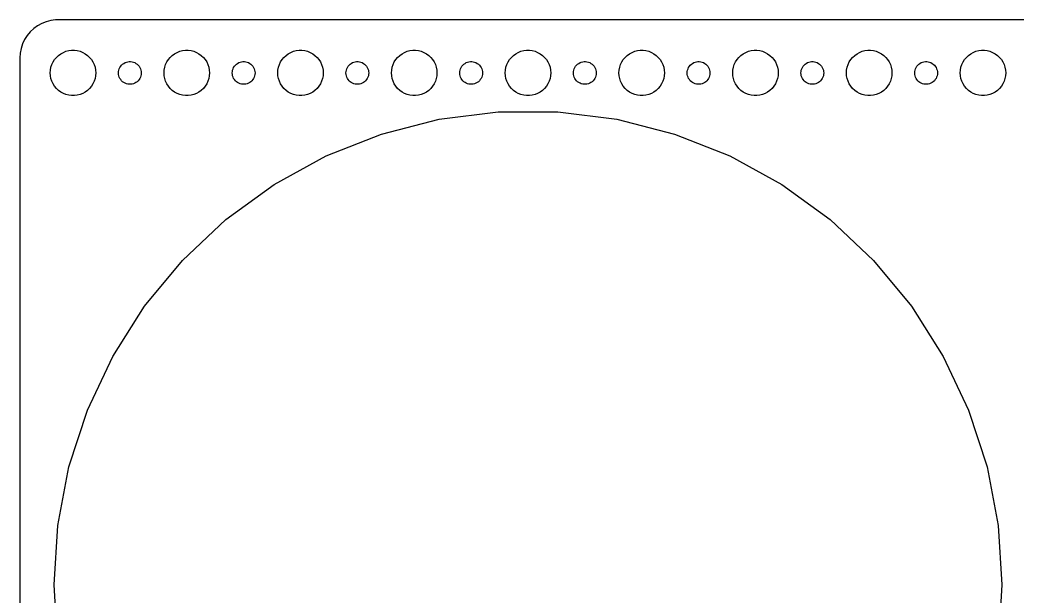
# Model space of a CAD drawing. Header units: metres. Extents: x -262 to 262, y -74 to 74.
# Drawn here: x -262 to -130.5, y -1.5 to 74.5 of the extents above; entities that cross this region are included whole.
import ezdxf

# ---------------------------------------------------------------- set-up
doc = ezdxf.new("R2010")
doc.units = ezdxf.units.M

msp = doc.modelspace()

# ---------------------------------------------------------------- linework, layer by layer
for p, q in [((-259.679, 73.7216), (-260.187, 73.3526)), ((-259.129, 74.0241), (-259.679, 73.7216)), ((-258.545, 74.2553), (-259.129, 74.0241)), ((-257.937, 74.4114), (-258.545, 74.2553)), ((-257.314, 74.4901), (-257.937, 74.4114)), ((257.314, 74.4901), (-257.314, 74.4901)), ((-261.045, 72.4389), (-261.382, 71.9088)), ((-260.645, 72.9227), (-261.045, 72.4389)), ((-260.187, 73.3526), (-260.645, 72.9227)), ((-261.649, 71.3406), (-261.843, 70.7434)), ((-261.382, 71.9088), (-261.649, 71.3406)), ((-261.961, 70.1267), (-262, 69.5)), ((-261.843, 70.7434), (-261.961, 70.1267)), ((-257.187, 69.5536), (-256.912, 69.8115)), ((-256.912, 69.8115), (-256.607, 70.033)), ((-256.607, 70.033), (-256.277, 70.2145)), ((-256.277, 70.2145), (-255.927, 70.3532)), ((-255.927, 70.3532), (-255.562, 70.4469)), ((-255.562, 70.4469), (-255.188, 70.4941)), ((-255.188, 70.4941), (-254.812, 70.4941)), ((-254.812, 70.4941), (-254.438, 70.4469)), ((-254.438, 70.4469), (-254.073, 70.3532)), ((-254.073, 70.3532), (-253.723, 70.2145)), ((-253.723, 70.2145), (-253.393, 70.033)), ((-253.393, 70.033), (-253.088, 69.8115)), ((-253.088, 69.8115), (-252.813, 69.5536)), ((-242.187, 69.5536), (-241.912, 69.8115)), ((-241.912, 69.8115), (-241.607, 70.033)), ((-241.607, 70.033), (-241.277, 70.2145)), ((-241.277, 70.2145), (-240.927, 70.3532)), ((-240.927, 70.3532), (-240.562, 70.4469)), ((-240.562, 70.4469), (-240.188, 70.4941)), ((-240.188, 70.4941), (-239.812, 70.4941)), ((-239.812, 70.4941), (-239.438, 70.4469)), ((-239.438, 70.4469), (-239.073, 70.3532)), ((-239.073, 70.3532), (-238.723, 70.2145)), ((-238.723, 70.2145), (-238.393, 70.033)), ((-238.393, 70.033), (-238.088, 69.8115)), ((-238.088, 69.8115), (-237.813, 69.5536)), ((-227.187, 69.5536), (-226.912, 69.8115)), ((-226.912, 69.8115), (-226.607, 70.033)), ((-226.607, 70.033), (-226.277, 70.2145)), ((-226.277, 70.2145), (-225.927, 70.3532)), ((-225.927, 70.3532), (-225.562, 70.4469)), ((-225.562, 70.4469), (-225.188, 70.4941)), ((-225.188, 70.4941), (-224.812, 70.4941)), ((-224.812, 70.4941), (-224.438, 70.4469)), ((-224.438, 70.4469), (-224.073, 70.3532)), ((-224.073, 70.3532), (-223.723, 70.2145)), ((-223.723, 70.2145), (-223.393, 70.033)), ((-223.393, 70.033), (-223.088, 69.8115)), ((-223.088, 69.8115), (-222.813, 69.5536)), ((-212.187, 69.5536), (-211.912, 69.8115)), ((-211.912, 69.8115), (-211.607, 70.033)), ((-211.607, 70.033), (-211.277, 70.2145)), ((-211.277, 70.2145), (-210.927, 70.3532)), ((-210.927, 70.3532), (-210.562, 70.4469)), ((-210.562, 70.4469), (-210.188, 70.4941)), ((-210.188, 70.4941), (-209.812, 70.4941)), ((-209.812, 70.4941), (-209.438, 70.4469)), ((-209.438, 70.4469), (-209.073, 70.3532)), ((-209.073, 70.3532), (-208.723, 70.2145)), ((-208.723, 70.2145), (-208.393, 70.033)), ((-208.393, 70.033), (-208.088, 69.8115)), ((-208.088, 69.8115), (-207.813, 69.5536)), ((-197.187, 69.5536), (-196.912, 69.8115)), ((-196.912, 69.8115), (-196.607, 70.033)), ((-196.607, 70.033), (-196.277, 70.2145)), ((-196.277, 70.2145), (-195.927, 70.3532)), ((-195.927, 70.3532), (-195.562, 70.4469)), ((-195.562, 70.4469), (-195.188, 70.4941)), ((-195.188, 70.4941), (-194.812, 70.4941)), ((-194.812, 70.4941), (-194.438, 70.4469)), ((-194.438, 70.4469), (-194.073, 70.3532)), ((-194.073, 70.3532), (-193.723, 70.2145)), ((-193.723, 70.2145), (-193.393, 70.033)), ((-193.393, 70.033), (-193.088, 69.8115)), ((-193.088, 69.8115), (-192.813, 69.5536)), ((-182.187, 69.5536), (-181.912, 69.8115)), ((-181.912, 69.8115), (-181.607, 70.033)), ((-181.607, 70.033), (-181.277, 70.2145)), ((-181.277, 70.2145), (-180.927, 70.3532)), ((-180.927, 70.3532), (-180.562, 70.4469)), ((-180.562, 70.4469), (-180.188, 70.4941)), ((-180.188, 70.4941), (-179.812, 70.4941)), ((-179.812, 70.4941), (-179.438, 70.4469)), ((-179.438, 70.4469), (-179.073, 70.3532)), ((-179.073, 70.3532), (-178.723, 70.2145)), ((-178.723, 70.2145), (-178.393, 70.033)), ((-178.393, 70.033), (-178.088, 69.8115)), ((-178.088, 69.8115), (-177.813, 69.5536)), ((-167.187, 69.5536), (-166.912, 69.8115)), ((-166.912, 69.8115), (-166.607, 70.033)), ((-166.607, 70.033), (-166.277, 70.2145)), ((-166.277, 70.2145), (-165.927, 70.3532)), ((-165.927, 70.3532), (-165.562, 70.4469)), ((-165.562, 70.4469), (-165.188, 70.4941)), ((-165.188, 70.4941), (-164.812, 70.4941)), ((-164.812, 70.4941), (-164.438, 70.4469)), ((-164.438, 70.4469), (-164.073, 70.3532)), ((-164.073, 70.3532), (-163.723, 70.2145)), ((-163.723, 70.2145), (-163.393, 70.033)), ((-163.393, 70.033), (-163.088, 69.8115)), ((-163.088, 69.8115), (-162.813, 69.5536)), ((-152.187, 69.5536), (-151.912, 69.8115)), ((-151.912, 69.8115), (-151.607, 70.033)), ((-151.607, 70.033), (-151.277, 70.2145)), ((-151.277, 70.2145), (-150.927, 70.3532)), ((-150.927, 70.3532), (-150.562, 70.4469)), ((-150.562, 70.4469), (-150.188, 70.4941)), ((-150.188, 70.4941), (-149.812, 70.4941)), ((-149.812, 70.4941), (-149.438, 70.4469)), ((-149.438, 70.4469), (-149.073, 70.3532)), ((-149.073, 70.3532), (-148.723, 70.2145)), ((-148.723, 70.2145), (-148.393, 70.033)), ((-148.393, 70.033), (-148.088, 69.8115)), ((-148.088, 69.8115), (-147.813, 69.5536)), ((-137.187, 69.5536), (-136.912, 69.8115)), ((-136.912, 69.8115), (-136.607, 70.033)), ((-136.607, 70.033), (-136.277, 70.2145)), ((-136.277, 70.2145), (-135.927, 70.3532)), ((-135.927, 70.3532), (-135.562, 70.4469)), ((-135.562, 70.4469), (-135.188, 70.4941)), ((-135.188, 70.4941), (-134.812, 70.4941)), ((-134.812, 70.4941), (-134.438, 70.4469)), ((-134.438, 70.4469), (-134.073, 70.3532)), ((-134.073, 70.3532), (-133.723, 70.2145)), ((-133.723, 70.2145), (-133.393, 70.033)), ((-133.393, 70.033), (-133.088, 69.8115)), ((-133.088, 69.8115), (-132.813, 69.5536)), ((-262, 69.5), (-262, -69.5)), ((-257.906, 68.2461), (-257.789, 68.6044)), ((-257.789, 68.6044), (-257.629, 68.9453)), ((-257.629, 68.9453), (-257.427, 69.2634)), ((-257.427, 69.2634), (-257.187, 69.5536)), ((-252.813, 69.5536), (-252.573, 69.2634)), ((-252.573, 69.2634), (-252.371, 68.9453)), ((-252.371, 68.9453), (-252.211, 68.6044)), ((-252.211, 68.6044), (-252.094, 68.2461)), ((-248.814, 68.2226), (-248.714, 68.3817)), ((-248.714, 68.3817), (-248.593, 68.5268)), ((-248.593, 68.5268), (-248.456, 68.6558)), ((-248.456, 68.6558), (-248.304, 68.7665)), ((-248.304, 68.7665), (-248.139, 68.8572)), ((-248.139, 68.8572), (-247.964, 68.9266)), ((-247.964, 68.9266), (-247.781, 68.9734)), ((-247.781, 68.9734), (-247.594, 68.997)), ((-247.594, 68.997), (-247.406, 68.997)), ((-247.406, 68.997), (-247.219, 68.9734)), ((-247.219, 68.9734), (-247.036, 68.9266)), ((-247.036, 68.9266), (-246.861, 68.8572)), ((-246.861, 68.8572), (-246.696, 68.7665)), ((-246.696, 68.7665), (-246.544, 68.6558)), ((-246.544, 68.6558), (-246.407, 68.5268)), ((-246.407, 68.5268), (-246.286, 68.3817)), ((-246.286, 68.3817), (-246.186, 68.2226)), ((-242.906, 68.2461), (-242.789, 68.6044)), ((-242.789, 68.6044), (-242.629, 68.9453)), ((-242.629, 68.9453), (-242.427, 69.2634)), ((-242.427, 69.2634), (-242.187, 69.5536)), ((-237.813, 69.5536), (-237.573, 69.2634)), ((-237.573, 69.2634), (-237.371, 68.9453)), ((-237.371, 68.9453), (-237.211, 68.6044)), ((-237.211, 68.6044), (-237.094, 68.2461)), ((-233.814, 68.2226), (-233.714, 68.3817)), ((-233.714, 68.3817), (-233.593, 68.5268)), ((-233.593, 68.5268), (-233.456, 68.6558)), ((-233.456, 68.6558), (-233.304, 68.7665)), ((-233.304, 68.7665), (-233.139, 68.8572)), ((-233.139, 68.8572), (-232.964, 68.9266)), ((-232.964, 68.9266), (-232.781, 68.9734)), ((-232.781, 68.9734), (-232.594, 68.997)), ((-232.594, 68.997), (-232.406, 68.997)), ((-232.406, 68.997), (-232.219, 68.9734)), ((-232.219, 68.9734), (-232.036, 68.9266)), ((-232.036, 68.9266), (-231.861, 68.8572)), ((-231.861, 68.8572), (-231.696, 68.7665)), ((-231.696, 68.7665), (-231.544, 68.6558)), ((-231.544, 68.6558), (-231.407, 68.5268)), ((-231.407, 68.5268), (-231.286, 68.3817)), ((-231.286, 68.3817), (-231.186, 68.2226)), ((-227.906, 68.2461), (-227.789, 68.6044)), ((-227.789, 68.6044), (-227.629, 68.9453)), ((-227.629, 68.9453), (-227.427, 69.2634)), ((-227.427, 69.2634), (-227.187, 69.5536)), ((-222.813, 69.5536), (-222.573, 69.2634)), ((-222.573, 69.2634), (-222.371, 68.9453)), ((-222.371, 68.9453), (-222.211, 68.6044)), ((-222.211, 68.6044), (-222.094, 68.2461)), ((-218.814, 68.2226), (-218.714, 68.3817)), ((-218.714, 68.3817), (-218.593, 68.5268)), ((-218.593, 68.5268), (-218.456, 68.6558)), ((-218.456, 68.6558), (-218.304, 68.7665)), ((-218.304, 68.7665), (-218.139, 68.8572)), ((-218.139, 68.8572), (-217.964, 68.9266)), ((-217.964, 68.9266), (-217.781, 68.9734)), ((-217.781, 68.9734), (-217.594, 68.997)), ((-217.594, 68.997), (-217.406, 68.997)), ((-217.406, 68.997), (-217.219, 68.9734)), ((-217.219, 68.9734), (-217.036, 68.9266)), ((-217.036, 68.9266), (-216.861, 68.8572)), ((-216.861, 68.8572), (-216.696, 68.7665)), ((-216.696, 68.7665), (-216.544, 68.6558)), ((-216.544, 68.6558), (-216.407, 68.5268)), ((-216.407, 68.5268), (-216.286, 68.3817)), ((-216.286, 68.3817), (-216.186, 68.2226)), ((-212.906, 68.2461), (-212.789, 68.6044)), ((-212.789, 68.6044), (-212.629, 68.9453)), ((-212.629, 68.9453), (-212.427, 69.2634)), ((-212.427, 69.2634), (-212.187, 69.5536)), ((-207.813, 69.5536), (-207.573, 69.2634)), ((-207.573, 69.2634), (-207.371, 68.9453)), ((-207.371, 68.9453), (-207.211, 68.6044)), ((-207.211, 68.6044), (-207.094, 68.2461)), ((-203.814, 68.2226), (-203.714, 68.3817)), ((-203.714, 68.3817), (-203.593, 68.5268)), ((-203.593, 68.5268), (-203.456, 68.6558)), ((-203.456, 68.6558), (-203.304, 68.7665)), ((-203.304, 68.7665), (-203.139, 68.8572)), ((-203.139, 68.8572), (-202.964, 68.9266)), ((-202.964, 68.9266), (-202.781, 68.9734)), ((-202.781, 68.9734), (-202.594, 68.997)), ((-202.594, 68.997), (-202.406, 68.997)), ((-202.406, 68.997), (-202.219, 68.9734)), ((-202.219, 68.9734), (-202.036, 68.9266)), ((-202.036, 68.9266), (-201.861, 68.8572)), ((-201.861, 68.8572), (-201.696, 68.7665)), ((-201.696, 68.7665), (-201.544, 68.6558)), ((-201.544, 68.6558), (-201.407, 68.5268)), ((-201.407, 68.5268), (-201.286, 68.3817)), ((-201.286, 68.3817), (-201.186, 68.2226)), ((-197.906, 68.2461), (-197.789, 68.6044)), ((-197.789, 68.6044), (-197.629, 68.9453)), ((-197.629, 68.9453), (-197.427, 69.2634)), ((-197.427, 69.2634), (-197.187, 69.5536)), ((-192.813, 69.5536), (-192.573, 69.2634)), ((-192.573, 69.2634), (-192.371, 68.9453)), ((-192.371, 68.9453), (-192.211, 68.6044)), ((-192.211, 68.6044), (-192.094, 68.2461)), ((-188.814, 68.2226), (-188.714, 68.3817)), ((-188.714, 68.3817), (-188.593, 68.5268)), ((-188.593, 68.5268), (-188.456, 68.6558)), ((-188.456, 68.6558), (-188.304, 68.7665)), ((-188.304, 68.7665), (-188.139, 68.8572)), ((-188.139, 68.8572), (-187.964, 68.9266)), ((-187.964, 68.9266), (-187.781, 68.9734)), ((-187.781, 68.9734), (-187.594, 68.997)), ((-187.594, 68.997), (-187.406, 68.997)), ((-187.406, 68.997), (-187.219, 68.9734)), ((-187.219, 68.9734), (-187.036, 68.9266)), ((-187.036, 68.9266), (-186.861, 68.8572)), ((-186.861, 68.8572), (-186.696, 68.7665)), ((-186.696, 68.7665), (-186.544, 68.6558)), ((-186.544, 68.6558), (-186.407, 68.5268)), ((-186.407, 68.5268), (-186.286, 68.3817)), ((-186.286, 68.3817), (-186.186, 68.2226)), ((-182.906, 68.2461), (-182.789, 68.6044)), ((-182.789, 68.6044), (-182.629, 68.9453)), ((-182.629, 68.9453), (-182.427, 69.2634)), ((-182.427, 69.2634), (-182.187, 69.5536)), ((-177.813, 69.5536), (-177.573, 69.2634)), ((-177.573, 69.2634), (-177.371, 68.9453)), ((-177.371, 68.9453), (-177.211, 68.6044)), ((-177.211, 68.6044), (-177.094, 68.2461)), ((-173.814, 68.2226), (-173.714, 68.3817)), ((-173.714, 68.3817), (-173.593, 68.5268)), ((-173.593, 68.5268), (-173.456, 68.6558)), ((-173.456, 68.6558), (-173.304, 68.7665)), ((-173.304, 68.7665), (-173.139, 68.8572)), ((-173.139, 68.8572), (-172.964, 68.9266)), ((-172.964, 68.9266), (-172.781, 68.9734)), ((-172.781, 68.9734), (-172.594, 68.997)), ((-172.594, 68.997), (-172.406, 68.997)), ((-172.406, 68.997), (-172.219, 68.9734)), ((-172.219, 68.9734), (-172.036, 68.9266)), ((-172.036, 68.9266), (-171.861, 68.8572)), ((-171.861, 68.8572), (-171.696, 68.7665)), ((-171.696, 68.7665), (-171.544, 68.6558)), ((-171.544, 68.6558), (-171.407, 68.5268)), ((-171.407, 68.5268), (-171.286, 68.3817)), ((-171.286, 68.3817), (-171.186, 68.2226)), ((-167.906, 68.2461), (-167.789, 68.6044)), ((-167.789, 68.6044), (-167.629, 68.9453)), ((-167.629, 68.9453), (-167.427, 69.2634)), ((-167.427, 69.2634), (-167.187, 69.5536)), ((-162.813, 69.5536), (-162.573, 69.2634)), ((-162.573, 69.2634), (-162.371, 68.9453)), ((-162.371, 68.9453), (-162.211, 68.6044)), ((-162.211, 68.6044), (-162.094, 68.2461)), ((-158.814, 68.2226), (-158.714, 68.3817)), ((-158.714, 68.3817), (-158.593, 68.5268)), ((-158.593, 68.5268), (-158.456, 68.6558)), ((-158.456, 68.6558), (-158.304, 68.7665)), ((-158.304, 68.7665), (-158.139, 68.8572)), ((-158.139, 68.8572), (-157.964, 68.9266)), ((-157.964, 68.9266), (-157.781, 68.9734)), ((-157.781, 68.9734), (-157.594, 68.997)), ((-157.594, 68.997), (-157.406, 68.997)), ((-157.406, 68.997), (-157.219, 68.9734)), ((-157.219, 68.9734), (-157.036, 68.9266)), ((-157.036, 68.9266), (-156.861, 68.8572)), ((-156.861, 68.8572), (-156.696, 68.7665)), ((-156.696, 68.7665), (-156.544, 68.6558)), ((-156.544, 68.6558), (-156.407, 68.5268)), ((-156.407, 68.5268), (-156.286, 68.3817)), ((-156.286, 68.3817), (-156.186, 68.2226)), ((-152.906, 68.2461), (-152.789, 68.6044)), ((-152.789, 68.6044), (-152.629, 68.9453)), ((-152.629, 68.9453), (-152.427, 69.2634)), ((-152.427, 69.2634), (-152.187, 69.5536)), ((-147.813, 69.5536), (-147.573, 69.2634)), ((-147.573, 69.2634), (-147.371, 68.9453)), ((-147.371, 68.9453), (-147.211, 68.6044)), ((-147.211, 68.6044), (-147.094, 68.2461)), ((-143.814, 68.2226), (-143.714, 68.3817)), ((-143.714, 68.3817), (-143.593, 68.5268)), ((-143.593, 68.5268), (-143.456, 68.6558)), ((-143.456, 68.6558), (-143.304, 68.7665)), ((-143.304, 68.7665), (-143.139, 68.8572)), ((-143.139, 68.8572), (-142.964, 68.9266)), ((-142.964, 68.9266), (-142.781, 68.9734)), ((-142.781, 68.9734), (-142.594, 68.997)), ((-142.594, 68.997), (-142.406, 68.997)), ((-142.406, 68.997), (-142.219, 68.9734)), ((-142.219, 68.9734), (-142.036, 68.9266)), ((-142.036, 68.9266), (-141.861, 68.8572)), ((-141.861, 68.8572), (-141.696, 68.7665)), ((-141.696, 68.7665), (-141.544, 68.6558)), ((-141.544, 68.6558), (-141.407, 68.5268)), ((-141.407, 68.5268), (-141.286, 68.3817)), ((-141.286, 68.3817), (-141.186, 68.2226)), ((-137.906, 68.2461), (-137.789, 68.6044)), ((-137.789, 68.6044), (-137.629, 68.9453)), ((-137.629, 68.9453), (-137.427, 69.2634)), ((-137.427, 69.2634), (-137.187, 69.5536)), ((-132.813, 69.5536), (-132.573, 69.2634)), ((-132.573, 69.2634), (-132.371, 68.9453)), ((-132.371, 68.9453), (-132.211, 68.6044)), ((-132.211, 68.6044), (-132.094, 68.2461)), ((-258, 67.5), (-257.976, 67.876)), ((-257.976, 67.124), (-258, 67.5)), ((-257.976, 67.876), (-257.906, 68.2461)), ((-257.906, 66.7539), (-257.976, 67.124)), ((-252.094, 68.2461), (-252.024, 67.876)), ((-252.024, 67.124), (-252.094, 66.7539)), ((-252.024, 67.876), (-252, 67.5)), ((-252, 67.5), (-252.024, 67.124)), ((-249, 67.5), (-248.988, 67.688)), ((-248.988, 67.312), (-249, 67.5)), ((-248.988, 67.688), (-248.953, 67.873)), ((-248.953, 67.127), (-248.988, 67.312)), ((-248.953, 67.873), (-248.895, 68.0522)), ((-248.895, 66.9478), (-248.953, 67.127)), ((-248.895, 68.0522), (-248.814, 68.2226)), ((-246.186, 68.2226), (-246.105, 68.0522)), ((-246.105, 68.0522), (-246.047, 67.873)), ((-246.047, 67.127), (-246.105, 66.9478)), ((-246.047, 67.873), (-246.012, 67.688)), ((-246.012, 67.312), (-246.047, 67.127)), ((-246.012, 67.688), (-246, 67.5)), ((-246, 67.5), (-246.012, 67.312)), ((-243, 67.5), (-242.976, 67.876)), ((-242.976, 67.124), (-243, 67.5)), ((-242.976, 67.876), (-242.906, 68.2461)), ((-242.906, 66.7539), (-242.976, 67.124)), ((-237.094, 68.2461), (-237.024, 67.876)), ((-237.024, 67.124), (-237.094, 66.7539)), ((-237.024, 67.876), (-237, 67.5)), ((-237, 67.5), (-237.024, 67.124)), ((-234, 67.5), (-233.988, 67.688)), ((-233.988, 67.312), (-234, 67.5)), ((-233.988, 67.688), (-233.953, 67.873)), ((-233.953, 67.127), (-233.988, 67.312)), ((-233.953, 67.873), (-233.895, 68.0522)), ((-233.895, 66.9478), (-233.953, 67.127)), ((-233.895, 68.0522), (-233.814, 68.2226)), ((-231.186, 68.2226), (-231.105, 68.0522)), ((-231.105, 68.0522), (-231.047, 67.873)), ((-231.047, 67.127), (-231.105, 66.9478)), ((-231.047, 67.873), (-231.012, 67.688)), ((-231.012, 67.312), (-231.047, 67.127)), ((-231.012, 67.688), (-231, 67.5)), ((-231, 67.5), (-231.012, 67.312)), ((-228, 67.5), (-227.976, 67.876)), ((-227.976, 67.124), (-228, 67.5)), ((-227.976, 67.876), (-227.906, 68.2461)), ((-227.906, 66.7539), (-227.976, 67.124)), ((-222.094, 68.2461), (-222.024, 67.876)), ((-222.024, 67.124), (-222.094, 66.7539)), ((-222.024, 67.876), (-222, 67.5)), ((-222, 67.5), (-222.024, 67.124)), ((-219, 67.5), (-218.988, 67.688)), ((-218.988, 67.312), (-219, 67.5)), ((-218.988, 67.688), (-218.953, 67.873)), ((-218.953, 67.127), (-218.988, 67.312)), ((-218.953, 67.873), (-218.895, 68.0522)), ((-218.895, 66.9478), (-218.953, 67.127)), ((-218.895, 68.0522), (-218.814, 68.2226)), ((-216.186, 68.2226), (-216.105, 68.0522)), ((-216.105, 68.0522), (-216.047, 67.873)), ((-216.047, 67.127), (-216.105, 66.9478)), ((-216.047, 67.873), (-216.012, 67.688)), ((-216.012, 67.312), (-216.047, 67.127)), ((-216.012, 67.688), (-216, 67.5)), ((-216, 67.5), (-216.012, 67.312)), ((-213, 67.5), (-212.976, 67.876)), ((-212.976, 67.124), (-213, 67.5)), ((-212.976, 67.876), (-212.906, 68.2461)), ((-212.906, 66.7539), (-212.976, 67.124)), ((-207.094, 68.2461), (-207.024, 67.876)), ((-207.024, 67.124), (-207.094, 66.7539)), ((-207.024, 67.876), (-207, 67.5)), ((-207, 67.5), (-207.024, 67.124)), ((-204, 67.5), (-203.988, 67.688)), ((-203.988, 67.312), (-204, 67.5)), ((-203.988, 67.688), (-203.953, 67.873)), ((-203.953, 67.127), (-203.988, 67.312)), ((-203.953, 67.873), (-203.895, 68.0522)), ((-203.895, 66.9478), (-203.953, 67.127)), ((-203.895, 68.0522), (-203.814, 68.2226)), ((-201.186, 68.2226), (-201.105, 68.0522)), ((-201.105, 68.0522), (-201.047, 67.873)), ((-201.047, 67.127), (-201.105, 66.9478)), ((-201.047, 67.873), (-201.012, 67.688)), ((-201.012, 67.312), (-201.047, 67.127)), ((-201.012, 67.688), (-201, 67.5)), ((-201, 67.5), (-201.012, 67.312)), ((-198, 67.5), (-197.976, 67.876)), ((-197.976, 67.124), (-198, 67.5)), ((-197.976, 67.876), (-197.906, 68.2461)), ((-197.906, 66.7539), (-197.976, 67.124)), ((-192.094, 68.2461), (-192.024, 67.876)), ((-192.024, 67.124), (-192.094, 66.7539)), ((-192.024, 67.876), (-192, 67.5)), ((-192, 67.5), (-192.024, 67.124)), ((-189, 67.5), (-188.988, 67.688)), ((-188.988, 67.312), (-189, 67.5)), ((-188.988, 67.688), (-188.953, 67.873)), ((-188.953, 67.127), (-188.988, 67.312)), ((-188.953, 67.873), (-188.895, 68.0522)), ((-188.895, 66.9478), (-188.953, 67.127)), ((-188.895, 68.0522), (-188.814, 68.2226)), ((-186.186, 68.2226), (-186.105, 68.0522)), ((-186.105, 68.0522), (-186.047, 67.873)), ((-186.047, 67.127), (-186.105, 66.9478)), ((-186.047, 67.873), (-186.012, 67.688)), ((-186.012, 67.312), (-186.047, 67.127)), ((-186.012, 67.688), (-186, 67.5)), ((-186, 67.5), (-186.012, 67.312)), ((-183, 67.5), (-182.976, 67.876)), ((-182.976, 67.124), (-183, 67.5)), ((-182.976, 67.876), (-182.906, 68.2461)), ((-182.906, 66.7539), (-182.976, 67.124)), ((-177.094, 68.2461), (-177.024, 67.876)), ((-177.024, 67.124), (-177.094, 66.7539)), ((-177.024, 67.876), (-177, 67.5)), ((-177, 67.5), (-177.024, 67.124)), ((-174, 67.5), (-173.988, 67.688)), ((-173.988, 67.312), (-174, 67.5)), ((-173.988, 67.688), (-173.953, 67.873)), ((-173.953, 67.127), (-173.988, 67.312)), ((-173.953, 67.873), (-173.895, 68.0522)), ((-173.895, 66.9478), (-173.953, 67.127)), ((-173.895, 68.0522), (-173.814, 68.2226)), ((-171.186, 68.2226), (-171.105, 68.0522)), ((-171.105, 68.0522), (-171.047, 67.873)), ((-171.047, 67.127), (-171.105, 66.9478)), ((-171.047, 67.873), (-171.012, 67.688)), ((-171.012, 67.312), (-171.047, 67.127)), ((-171.012, 67.688), (-171, 67.5)), ((-171, 67.5), (-171.012, 67.312)), ((-168, 67.5), (-167.976, 67.876)), ((-167.976, 67.124), (-168, 67.5)), ((-167.976, 67.876), (-167.906, 68.2461)), ((-167.906, 66.7539), (-167.976, 67.124)), ((-162.094, 68.2461), (-162.024, 67.876)), ((-162.024, 67.124), (-162.094, 66.7539)), ((-162.024, 67.876), (-162, 67.5)), ((-162, 67.5), (-162.024, 67.124)), ((-159, 67.5), (-158.988, 67.688)), ((-158.988, 67.312), (-159, 67.5)), ((-158.988, 67.688), (-158.953, 67.873)), ((-158.953, 67.127), (-158.988, 67.312)), ((-158.953, 67.873), (-158.895, 68.0522)), ((-158.895, 66.9478), (-158.953, 67.127)), ((-158.895, 68.0522), (-158.814, 68.2226)), ((-156.186, 68.2226), (-156.105, 68.0522)), ((-156.105, 68.0522), (-156.047, 67.873)), ((-156.047, 67.127), (-156.105, 66.9478)), ((-156.047, 67.873), (-156.012, 67.688)), ((-156.012, 67.312), (-156.047, 67.127)), ((-156.012, 67.688), (-156, 67.5)), ((-156, 67.5), (-156.012, 67.312)), ((-153, 67.5), (-152.976, 67.876)), ((-152.976, 67.124), (-153, 67.5)), ((-152.976, 67.876), (-152.906, 68.2461)), ((-152.906, 66.7539), (-152.976, 67.124)), ((-147.094, 68.2461), (-147.024, 67.876)), ((-147.024, 67.124), (-147.094, 66.7539)), ((-147.024, 67.876), (-147, 67.5)), ((-147, 67.5), (-147.024, 67.124)), ((-144, 67.5), (-143.988, 67.688)), ((-143.988, 67.312), (-144, 67.5)), ((-143.988, 67.688), (-143.953, 67.873)), ((-143.953, 67.127), (-143.988, 67.312)), ((-143.953, 67.873), (-143.895, 68.0522)), ((-143.895, 66.9478), (-143.953, 67.127)), ((-143.895, 68.0522), (-143.814, 68.2226)), ((-141.186, 68.2226), (-141.105, 68.0522)), ((-141.105, 68.0522), (-141.047, 67.873)), ((-141.047, 67.127), (-141.105, 66.9478)), ((-141.047, 67.873), (-141.012, 67.688)), ((-141.012, 67.312), (-141.047, 67.127)), ((-141.012, 67.688), (-141, 67.5)), ((-141, 67.5), (-141.012, 67.312)), ((-138, 67.5), (-137.976, 67.876)), ((-137.976, 67.124), (-138, 67.5)), ((-137.976, 67.876), (-137.906, 68.2461)), ((-137.906, 66.7539), (-137.976, 67.124)), ((-132.094, 68.2461), (-132.024, 67.876)), ((-132.024, 67.124), (-132.094, 66.7539)), ((-132.024, 67.876), (-132, 67.5)), ((-132, 67.5), (-132.024, 67.124)), ((-257.789, 66.3956), (-257.906, 66.7539)), ((-257.629, 66.0547), (-257.789, 66.3956)), ((-257.427, 65.7366), (-257.629, 66.0547)), ((-252.371, 66.0547), (-252.573, 65.7366)), ((-252.211, 66.3956), (-252.371, 66.0547)), ((-252.094, 66.7539), (-252.211, 66.3956)), ((-248.814, 66.7774), (-248.895, 66.9478)), ((-248.714, 66.6183), (-248.814, 66.7774)), ((-248.593, 66.4732), (-248.714, 66.6183)), ((-248.456, 66.3442), (-248.593, 66.4732)), ((-248.304, 66.2335), (-248.456, 66.3442)), ((-248.139, 66.1428), (-248.304, 66.2335)), ((-247.964, 66.0734), (-248.139, 66.1428)), ((-247.781, 66.0266), (-247.964, 66.0734)), ((-247.594, 66.003), (-247.781, 66.0266)), ((-247.406, 66.003), (-247.594, 66.003)), ((-247.219, 66.0266), (-247.406, 66.003)), ((-247.036, 66.0734), (-247.219, 66.0266)), ((-246.861, 66.1428), (-247.036, 66.0734)), ((-246.696, 66.2335), (-246.861, 66.1428)), ((-246.544, 66.3442), (-246.696, 66.2335)), ((-246.407, 66.4732), (-246.544, 66.3442)), ((-246.286, 66.6183), (-246.407, 66.4732)), ((-246.186, 66.7774), (-246.286, 66.6183)), ((-246.105, 66.9478), (-246.186, 66.7774)), ((-242.789, 66.3956), (-242.906, 66.7539)), ((-242.629, 66.0547), (-242.789, 66.3956)), ((-242.427, 65.7366), (-242.629, 66.0547)), ((-237.371, 66.0547), (-237.573, 65.7366)), ((-237.211, 66.3956), (-237.371, 66.0547)), ((-237.094, 66.7539), (-237.211, 66.3956)), ((-233.814, 66.7774), (-233.895, 66.9478)), ((-233.714, 66.6183), (-233.814, 66.7774)), ((-233.593, 66.4732), (-233.714, 66.6183)), ((-233.456, 66.3442), (-233.593, 66.4732)), ((-233.304, 66.2335), (-233.456, 66.3442)), ((-233.139, 66.1428), (-233.304, 66.2335)), ((-232.964, 66.0734), (-233.139, 66.1428)), ((-232.781, 66.0266), (-232.964, 66.0734)), ((-232.594, 66.003), (-232.781, 66.0266)), ((-232.406, 66.003), (-232.594, 66.003)), ((-232.219, 66.0266), (-232.406, 66.003)), ((-232.036, 66.0734), (-232.219, 66.0266)), ((-231.861, 66.1428), (-232.036, 66.0734)), ((-231.696, 66.2335), (-231.861, 66.1428)), ((-231.544, 66.3442), (-231.696, 66.2335)), ((-231.407, 66.4732), (-231.544, 66.3442)), ((-231.286, 66.6183), (-231.407, 66.4732)), ((-231.186, 66.7774), (-231.286, 66.6183)), ((-231.105, 66.9478), (-231.186, 66.7774)), ((-227.789, 66.3956), (-227.906, 66.7539)), ((-227.629, 66.0547), (-227.789, 66.3956)), ((-227.427, 65.7366), (-227.629, 66.0547)), ((-222.371, 66.0547), (-222.573, 65.7366)), ((-222.211, 66.3956), (-222.371, 66.0547)), ((-222.094, 66.7539), (-222.211, 66.3956)), ((-218.814, 66.7774), (-218.895, 66.9478)), ((-218.714, 66.6183), (-218.814, 66.7774)), ((-218.593, 66.4732), (-218.714, 66.6183)), ((-218.456, 66.3442), (-218.593, 66.4732)), ((-218.304, 66.2335), (-218.456, 66.3442)), ((-218.139, 66.1428), (-218.304, 66.2335)), ((-217.964, 66.0734), (-218.139, 66.1428)), ((-217.781, 66.0266), (-217.964, 66.0734)), ((-217.594, 66.003), (-217.781, 66.0266)), ((-217.406, 66.003), (-217.594, 66.003)), ((-217.219, 66.0266), (-217.406, 66.003)), ((-217.036, 66.0734), (-217.219, 66.0266)), ((-216.861, 66.1428), (-217.036, 66.0734)), ((-216.696, 66.2335), (-216.861, 66.1428)), ((-216.544, 66.3442), (-216.696, 66.2335)), ((-216.407, 66.4732), (-216.544, 66.3442)), ((-216.286, 66.6183), (-216.407, 66.4732)), ((-216.186, 66.7774), (-216.286, 66.6183)), ((-216.105, 66.9478), (-216.186, 66.7774)), ((-212.789, 66.3956), (-212.906, 66.7539)), ((-212.629, 66.0547), (-212.789, 66.3956)), ((-212.427, 65.7366), (-212.629, 66.0547)), ((-207.371, 66.0547), (-207.573, 65.7366)), ((-207.211, 66.3956), (-207.371, 66.0547)), ((-207.094, 66.7539), (-207.211, 66.3956)), ((-203.814, 66.7774), (-203.895, 66.9478)), ((-203.714, 66.6183), (-203.814, 66.7774)), ((-203.593, 66.4732), (-203.714, 66.6183)), ((-203.456, 66.3442), (-203.593, 66.4732)), ((-203.304, 66.2335), (-203.456, 66.3442)), ((-203.139, 66.1428), (-203.304, 66.2335)), ((-202.964, 66.0734), (-203.139, 66.1428)), ((-202.781, 66.0266), (-202.964, 66.0734)), ((-202.594, 66.003), (-202.781, 66.0266)), ((-202.406, 66.003), (-202.594, 66.003)), ((-202.219, 66.0266), (-202.406, 66.003)), ((-202.036, 66.0734), (-202.219, 66.0266)), ((-201.861, 66.1428), (-202.036, 66.0734)), ((-201.696, 66.2335), (-201.861, 66.1428)), ((-201.544, 66.3442), (-201.696, 66.2335)), ((-201.407, 66.4732), (-201.544, 66.3442)), ((-201.286, 66.6183), (-201.407, 66.4732)), ((-201.186, 66.7774), (-201.286, 66.6183)), ((-201.105, 66.9478), (-201.186, 66.7774)), ((-197.789, 66.3956), (-197.906, 66.7539)), ((-197.629, 66.0547), (-197.789, 66.3956)), ((-197.427, 65.7366), (-197.629, 66.0547)), ((-192.371, 66.0547), (-192.573, 65.7366)), ((-192.211, 66.3956), (-192.371, 66.0547)), ((-192.094, 66.7539), (-192.211, 66.3956)), ((-188.814, 66.7774), (-188.895, 66.9478)), ((-188.714, 66.6183), (-188.814, 66.7774)), ((-188.593, 66.4732), (-188.714, 66.6183)), ((-188.456, 66.3442), (-188.593, 66.4732)), ((-188.304, 66.2335), (-188.456, 66.3442)), ((-188.139, 66.1428), (-188.304, 66.2335)), ((-187.964, 66.0734), (-188.139, 66.1428)), ((-187.781, 66.0266), (-187.964, 66.0734)), ((-187.594, 66.003), (-187.781, 66.0266)), ((-187.406, 66.003), (-187.594, 66.003)), ((-187.219, 66.0266), (-187.406, 66.003)), ((-187.036, 66.0734), (-187.219, 66.0266)), ((-186.861, 66.1428), (-187.036, 66.0734)), ((-186.696, 66.2335), (-186.861, 66.1428)), ((-186.544, 66.3442), (-186.696, 66.2335)), ((-186.407, 66.4732), (-186.544, 66.3442)), ((-186.286, 66.6183), (-186.407, 66.4732)), ((-186.186, 66.7774), (-186.286, 66.6183)), ((-186.105, 66.9478), (-186.186, 66.7774)), ((-182.789, 66.3956), (-182.906, 66.7539)), ((-182.629, 66.0547), (-182.789, 66.3956)), ((-182.427, 65.7366), (-182.629, 66.0547)), ((-177.371, 66.0547), (-177.573, 65.7366)), ((-177.211, 66.3956), (-177.371, 66.0547)), ((-177.094, 66.7539), (-177.211, 66.3956)), ((-173.814, 66.7774), (-173.895, 66.9478)), ((-173.714, 66.6183), (-173.814, 66.7774)), ((-173.593, 66.4732), (-173.714, 66.6183)), ((-173.456, 66.3442), (-173.593, 66.4732)), ((-173.304, 66.2335), (-173.456, 66.3442)), ((-173.139, 66.1428), (-173.304, 66.2335)), ((-172.964, 66.0734), (-173.139, 66.1428)), ((-172.781, 66.0266), (-172.964, 66.0734)), ((-172.594, 66.003), (-172.781, 66.0266)), ((-172.406, 66.003), (-172.594, 66.003)), ((-172.219, 66.0266), (-172.406, 66.003)), ((-172.036, 66.0734), (-172.219, 66.0266)), ((-171.861, 66.1428), (-172.036, 66.0734)), ((-171.696, 66.2335), (-171.861, 66.1428)), ((-171.544, 66.3442), (-171.696, 66.2335)), ((-171.407, 66.4732), (-171.544, 66.3442)), ((-171.286, 66.6183), (-171.407, 66.4732)), ((-171.186, 66.7774), (-171.286, 66.6183)), ((-171.105, 66.9478), (-171.186, 66.7774)), ((-167.789, 66.3956), (-167.906, 66.7539)), ((-167.629, 66.0547), (-167.789, 66.3956)), ((-167.427, 65.7366), (-167.629, 66.0547)), ((-162.371, 66.0547), (-162.573, 65.7366)), ((-162.211, 66.3956), (-162.371, 66.0547)), ((-162.094, 66.7539), (-162.211, 66.3956)), ((-158.814, 66.7774), (-158.895, 66.9478)), ((-158.714, 66.6183), (-158.814, 66.7774)), ((-158.593, 66.4732), (-158.714, 66.6183)), ((-158.456, 66.3442), (-158.593, 66.4732)), ((-158.304, 66.2335), (-158.456, 66.3442)), ((-158.139, 66.1428), (-158.304, 66.2335)), ((-157.964, 66.0734), (-158.139, 66.1428)), ((-157.781, 66.0266), (-157.964, 66.0734)), ((-157.594, 66.003), (-157.781, 66.0266)), ((-157.406, 66.003), (-157.594, 66.003)), ((-157.219, 66.0266), (-157.406, 66.003)), ((-157.036, 66.0734), (-157.219, 66.0266)), ((-156.861, 66.1428), (-157.036, 66.0734)), ((-156.696, 66.2335), (-156.861, 66.1428)), ((-156.544, 66.3442), (-156.696, 66.2335)), ((-156.407, 66.4732), (-156.544, 66.3442)), ((-156.286, 66.6183), (-156.407, 66.4732)), ((-156.186, 66.7774), (-156.286, 66.6183)), ((-156.105, 66.9478), (-156.186, 66.7774)), ((-152.789, 66.3956), (-152.906, 66.7539)), ((-152.629, 66.0547), (-152.789, 66.3956)), ((-152.427, 65.7366), (-152.629, 66.0547)), ((-147.371, 66.0547), (-147.573, 65.7366)), ((-147.211, 66.3956), (-147.371, 66.0547)), ((-147.094, 66.7539), (-147.211, 66.3956)), ((-143.814, 66.7774), (-143.895, 66.9478)), ((-143.714, 66.6183), (-143.814, 66.7774)), ((-143.593, 66.4732), (-143.714, 66.6183)), ((-143.456, 66.3442), (-143.593, 66.4732)), ((-143.304, 66.2335), (-143.456, 66.3442)), ((-143.139, 66.1428), (-143.304, 66.2335)), ((-142.964, 66.0734), (-143.139, 66.1428)), ((-142.781, 66.0266), (-142.964, 66.0734)), ((-142.594, 66.003), (-142.781, 66.0266)), ((-142.406, 66.003), (-142.594, 66.003)), ((-142.219, 66.0266), (-142.406, 66.003)), ((-142.036, 66.0734), (-142.219, 66.0266)), ((-141.861, 66.1428), (-142.036, 66.0734)), ((-141.696, 66.2335), (-141.861, 66.1428)), ((-141.544, 66.3442), (-141.696, 66.2335)), ((-141.407, 66.4732), (-141.544, 66.3442)), ((-141.286, 66.6183), (-141.407, 66.4732)), ((-141.186, 66.7774), (-141.286, 66.6183)), ((-141.105, 66.9478), (-141.186, 66.7774)), ((-137.789, 66.3956), (-137.906, 66.7539)), ((-137.629, 66.0547), (-137.789, 66.3956)), ((-137.427, 65.7366), (-137.629, 66.0547)), ((-132.371, 66.0547), (-132.573, 65.7366)), ((-132.211, 66.3956), (-132.371, 66.0547)), ((-132.094, 66.7539), (-132.211, 66.3956)), ((-257.187, 65.4464), (-257.427, 65.7366)), ((-256.912, 65.1885), (-257.187, 65.4464)), ((-256.607, 64.967), (-256.912, 65.1885)), ((-256.277, 64.7855), (-256.607, 64.967)), ((-255.927, 64.6468), (-256.277, 64.7855)), ((-255.562, 64.5531), (-255.927, 64.6468)), ((-255.188, 64.5059), (-255.562, 64.5531)), ((-254.812, 64.5059), (-255.188, 64.5059)), ((-254.438, 64.5531), (-254.812, 64.5059)), ((-254.073, 64.6468), (-254.438, 64.5531)), ((-253.723, 64.7855), (-254.073, 64.6468)), ((-253.393, 64.967), (-253.723, 64.7855)), ((-253.088, 65.1885), (-253.393, 64.967)), ((-252.813, 65.4464), (-253.088, 65.1885)), ((-252.573, 65.7366), (-252.813, 65.4464)), ((-242.187, 65.4464), (-242.427, 65.7366)), ((-241.912, 65.1885), (-242.187, 65.4464)), ((-241.607, 64.967), (-241.912, 65.1885)), ((-241.277, 64.7855), (-241.607, 64.967)), ((-240.927, 64.6468), (-241.277, 64.7855)), ((-240.562, 64.5531), (-240.927, 64.6468)), ((-240.188, 64.5059), (-240.562, 64.5531)), ((-239.812, 64.5059), (-240.188, 64.5059)), ((-239.438, 64.5531), (-239.812, 64.5059)), ((-239.073, 64.6468), (-239.438, 64.5531)), ((-238.723, 64.7855), (-239.073, 64.6468)), ((-238.393, 64.967), (-238.723, 64.7855)), ((-238.088, 65.1885), (-238.393, 64.967)), ((-237.813, 65.4464), (-238.088, 65.1885)), ((-237.573, 65.7366), (-237.813, 65.4464)), ((-227.187, 65.4464), (-227.427, 65.7366)), ((-226.912, 65.1885), (-227.187, 65.4464)), ((-226.607, 64.967), (-226.912, 65.1885)), ((-226.277, 64.7855), (-226.607, 64.967)), ((-225.927, 64.6468), (-226.277, 64.7855)), ((-225.562, 64.5531), (-225.927, 64.6468)), ((-225.188, 64.5059), (-225.562, 64.5531)), ((-224.812, 64.5059), (-225.188, 64.5059)), ((-224.438, 64.5531), (-224.812, 64.5059)), ((-224.073, 64.6468), (-224.438, 64.5531)), ((-223.723, 64.7855), (-224.073, 64.6468)), ((-223.393, 64.967), (-223.723, 64.7855)), ((-223.088, 65.1885), (-223.393, 64.967)), ((-222.813, 65.4464), (-223.088, 65.1885)), ((-222.573, 65.7366), (-222.813, 65.4464)), ((-212.187, 65.4464), (-212.427, 65.7366)), ((-211.912, 65.1885), (-212.187, 65.4464)), ((-211.607, 64.967), (-211.912, 65.1885)), ((-211.277, 64.7855), (-211.607, 64.967)), ((-210.927, 64.6468), (-211.277, 64.7855)), ((-210.562, 64.5531), (-210.927, 64.6468)), ((-210.188, 64.5059), (-210.562, 64.5531)), ((-209.812, 64.5059), (-210.188, 64.5059)), ((-209.438, 64.5531), (-209.812, 64.5059)), ((-209.073, 64.6468), (-209.438, 64.5531)), ((-208.723, 64.7855), (-209.073, 64.6468)), ((-208.393, 64.967), (-208.723, 64.7855)), ((-208.088, 65.1885), (-208.393, 64.967)), ((-207.813, 65.4464), (-208.088, 65.1885)), ((-207.573, 65.7366), (-207.813, 65.4464)), ((-197.187, 65.4464), (-197.427, 65.7366)), ((-196.912, 65.1885), (-197.187, 65.4464)), ((-196.607, 64.967), (-196.912, 65.1885)), ((-196.277, 64.7855), (-196.607, 64.967)), ((-195.927, 64.6468), (-196.277, 64.7855)), ((-195.562, 64.5531), (-195.927, 64.6468)), ((-195.188, 64.5059), (-195.562, 64.5531)), ((-194.812, 64.5059), (-195.188, 64.5059)), ((-194.438, 64.5531), (-194.812, 64.5059)), ((-194.073, 64.6468), (-194.438, 64.5531)), ((-193.723, 64.7855), (-194.073, 64.6468)), ((-193.393, 64.967), (-193.723, 64.7855)), ((-193.088, 65.1885), (-193.393, 64.967)), ((-192.813, 65.4464), (-193.088, 65.1885)), ((-192.573, 65.7366), (-192.813, 65.4464)), ((-182.187, 65.4464), (-182.427, 65.7366)), ((-181.912, 65.1885), (-182.187, 65.4464)), ((-181.607, 64.967), (-181.912, 65.1885)), ((-181.277, 64.7855), (-181.607, 64.967)), ((-180.927, 64.6468), (-181.277, 64.7855)), ((-180.562, 64.5531), (-180.927, 64.6468)), ((-180.188, 64.5059), (-180.562, 64.5531)), ((-179.812, 64.5059), (-180.188, 64.5059)), ((-179.438, 64.5531), (-179.812, 64.5059)), ((-179.073, 64.6468), (-179.438, 64.5531)), ((-178.723, 64.7855), (-179.073, 64.6468)), ((-178.393, 64.967), (-178.723, 64.7855)), ((-178.088, 65.1885), (-178.393, 64.967)), ((-177.813, 65.4464), (-178.088, 65.1885)), ((-177.573, 65.7366), (-177.813, 65.4464)), ((-167.187, 65.4464), (-167.427, 65.7366)), ((-166.912, 65.1885), (-167.187, 65.4464)), ((-166.607, 64.967), (-166.912, 65.1885)), ((-166.277, 64.7855), (-166.607, 64.967)), ((-165.927, 64.6468), (-166.277, 64.7855)), ((-165.562, 64.5531), (-165.927, 64.6468)), ((-165.188, 64.5059), (-165.562, 64.5531)), ((-164.812, 64.5059), (-165.188, 64.5059)), ((-164.438, 64.5531), (-164.812, 64.5059)), ((-164.073, 64.6468), (-164.438, 64.5531)), ((-163.723, 64.7855), (-164.073, 64.6468)), ((-163.393, 64.967), (-163.723, 64.7855)), ((-163.088, 65.1885), (-163.393, 64.967)), ((-162.813, 65.4464), (-163.088, 65.1885)), ((-162.573, 65.7366), (-162.813, 65.4464)), ((-152.187, 65.4464), (-152.427, 65.7366)), ((-151.912, 65.1885), (-152.187, 65.4464)), ((-151.607, 64.967), (-151.912, 65.1885)), ((-151.277, 64.7855), (-151.607, 64.967)), ((-150.927, 64.6468), (-151.277, 64.7855)), ((-150.562, 64.5531), (-150.927, 64.6468)), ((-150.188, 64.5059), (-150.562, 64.5531)), ((-149.812, 64.5059), (-150.188, 64.5059)), ((-149.438, 64.5531), (-149.812, 64.5059)), ((-149.073, 64.6468), (-149.438, 64.5531)), ((-148.723, 64.7855), (-149.073, 64.6468)), ((-148.393, 64.967), (-148.723, 64.7855)), ((-148.088, 65.1885), (-148.393, 64.967)), ((-147.813, 65.4464), (-148.088, 65.1885)), ((-147.573, 65.7366), (-147.813, 65.4464)), ((-137.187, 65.4464), (-137.427, 65.7366)), ((-136.912, 65.1885), (-137.187, 65.4464)), ((-136.607, 64.967), (-136.912, 65.1885)), ((-136.277, 64.7855), (-136.607, 64.967)), ((-135.927, 64.6468), (-136.277, 64.7855)), ((-135.562, 64.5531), (-135.927, 64.6468)), ((-135.188, 64.5059), (-135.562, 64.5531)), ((-134.812, 64.5059), (-135.188, 64.5059)), ((-134.438, 64.5531), (-134.812, 64.5059)), ((-134.073, 64.6468), (-134.438, 64.5531)), ((-133.723, 64.7855), (-134.073, 64.6468)), ((-133.393, 64.967), (-133.723, 64.7855)), ((-133.088, 65.1885), (-133.393, 64.967)), ((-132.813, 65.4464), (-133.088, 65.1885)), ((-132.573, 65.7366), (-132.813, 65.4464)), ((-206.711, 61.3929), (-198.924, 62.3767)), ((-198.924, 62.3767), (-191.076, 62.3767)), ((-191.076, 62.3767), (-183.289, 61.3929)), ((-214.314, 59.441), (-206.711, 61.3929)), ((-183.289, 61.3929), (-175.686, 59.441)), ((-221.611, 56.5517), (-214.314, 59.441)), ((-175.686, 59.441), (-168.389, 56.5517)), ((-228.489, 52.7705), (-221.611, 56.5517)), ((-168.389, 56.5517), (-161.511, 52.7705)), ((-234.839, 48.1571), (-228.489, 52.7705)), ((-161.511, 52.7705), (-155.161, 48.1571)), ((-240.561, 42.7842), (-234.839, 48.1571)), ((-155.161, 48.1571), (-149.439, 42.7842)), ((-245.564, 36.7366), (-240.561, 42.7842)), ((-149.439, 42.7842), (-144.436, 36.7366)), ((-249.769, 30.1096), (-245.564, 36.7366)), ((-144.436, 36.7366), (-140.231, 30.1096)), ((-253.111, 23.0078), (-249.769, 30.1096)), ((-140.231, 30.1096), (-136.889, 23.0078)), ((-255.536, 15.5431), (-253.111, 23.0078)), ((-136.889, 23.0078), (-134.464, 15.5431)), ((-257.007, 7.83331), (-255.536, 15.5431)), ((-134.464, 15.5431), (-132.993, 7.83331)), ((-257.5, 0), (-257.007, 7.83331)), ((-132.993, 7.83331), (-132.5, 0)), ((-257.007, -7.83331), (-257.5, 0)), ((-132.5, 0), (-132.993, -7.83331))]:
    msp.add_line(p, q)

doc.saveas('drawing.dxf')
